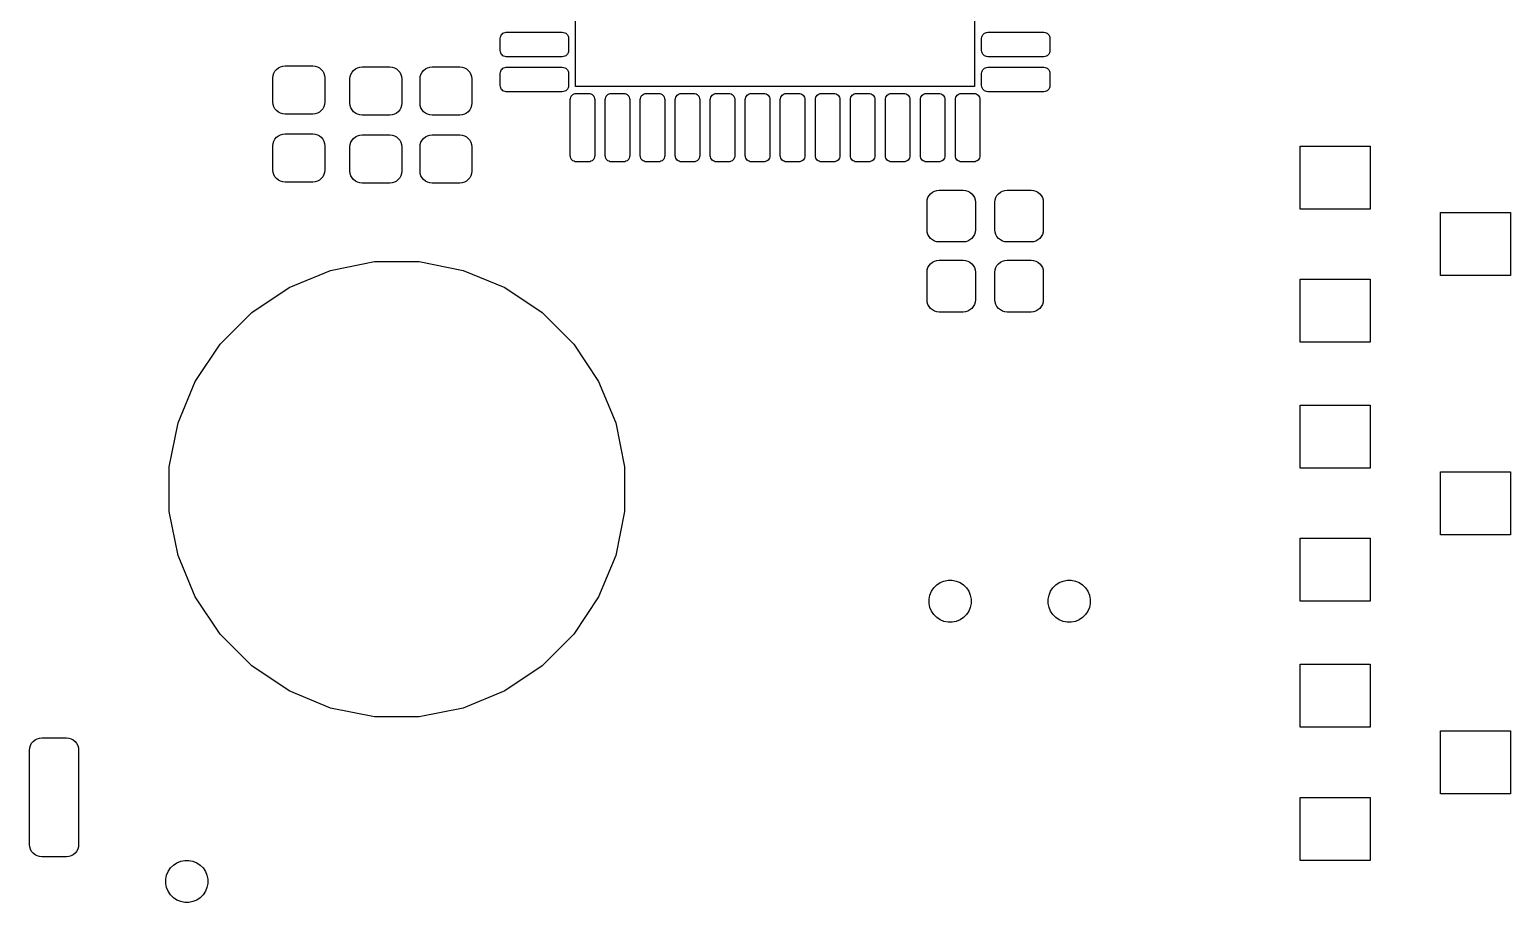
# Model space of a CAD drawing. Extents: x 112.9 to 189.1, y -124 to -78.
# Drawn here: x 145.75 to 166.9, y -106.9 to -94.44 of the extents above; entities that cross this region are included whole.
import ezdxf

# ---------------------------------------------------------------- set-up
doc = ezdxf.new("R2010")
doc.units = 0
doc.layers.add('BLACK', color=7, linetype='CONTINUOUS')

msp = doc.modelspace()

# ---------------------------------------------------------------- linework, layer by layer
at = {"layer": 'BLACK', "linetype": 'CONTINUOUS'}
for p, q in [((153.55, -95.25), (153.55, -89.55)), ((159.25, -89.55), (159.25, -95.25)), ((152.482, -94.529), (152.49, -94.5139)), ((152.49, -94.5139), (152.501, -94.5006)), ((152.501, -94.5006), (152.514, -94.4897)), ((152.514, -94.4897), (152.529, -94.4817)), ((152.529, -94.4817), (152.545, -94.4767)), ((152.545, -94.4767), (152.562, -94.475)), ((152.562, -94.475), (153.362, -94.475)), ((153.362, -94.475), (153.38, -94.4767)), ((153.38, -94.4767), (153.396, -94.4817)), ((153.396, -94.4817), (153.411, -94.4897)), ((153.411, -94.4897), (153.424, -94.5006)), ((153.424, -94.5006), (153.435, -94.5139)), ((153.435, -94.5139), (153.443, -94.529)), ((159.357, -94.529), (159.365, -94.5139)), ((159.365, -94.5139), (159.376, -94.5006)), ((159.376, -94.5006), (159.389, -94.4897)), ((159.389, -94.4897), (159.404, -94.4817)), ((159.404, -94.4817), (159.42, -94.4767)), ((159.42, -94.4767), (159.438, -94.475)), ((159.438, -94.475), (160.237, -94.475)), ((160.237, -94.475), (160.255, -94.4767)), ((160.255, -94.4767), (160.271, -94.4817)), ((160.271, -94.4817), (160.286, -94.4897)), ((160.286, -94.4897), (160.299, -94.5006)), ((160.299, -94.5006), (160.31, -94.5139)), ((160.31, -94.5139), (160.318, -94.529)), ((152.475, -94.5625), (152.477, -94.5454)), ((152.475, -94.7375), (152.475, -94.5625)), ((152.477, -94.5454), (152.482, -94.529)), ((153.443, -94.529), (153.448, -94.5454)), ((153.448, -94.5454), (153.45, -94.5625)), ((153.45, -94.5625), (153.45, -94.7375)), ((159.35, -94.5625), (159.352, -94.5454)), ((159.35, -94.7375), (159.35, -94.5625)), ((159.352, -94.5454), (159.357, -94.529)), ((160.318, -94.529), (160.323, -94.5454)), ((160.323, -94.5454), (160.325, -94.5625)), ((160.325, -94.5625), (160.325, -94.7375)), ((152.477, -94.7546), (152.475, -94.7375)), ((152.482, -94.771), (152.477, -94.7546)), ((152.49, -94.7861), (152.482, -94.771)), ((152.501, -94.7994), (152.49, -94.7861)), ((152.514, -94.8103), (152.501, -94.7994)), ((152.529, -94.8183), (152.514, -94.8103)), ((152.545, -94.8233), (152.529, -94.8183)), ((152.562, -94.825), (152.545, -94.8233)), ((153.362, -94.825), (152.562, -94.825)), ((153.38, -94.8233), (153.362, -94.825)), ((153.396, -94.8183), (153.38, -94.8233)), ((153.411, -94.8103), (153.396, -94.8183)), ((153.424, -94.7994), (153.411, -94.8103)), ((153.435, -94.7861), (153.424, -94.7994)), ((153.443, -94.771), (153.435, -94.7861)), ((153.448, -94.7546), (153.443, -94.771)), ((153.45, -94.7375), (153.448, -94.7546)), ((159.352, -94.7546), (159.35, -94.7375)), ((159.357, -94.771), (159.352, -94.7546)), ((159.365, -94.7861), (159.357, -94.771)), ((159.376, -94.7994), (159.365, -94.7861)), ((159.389, -94.8103), (159.376, -94.7994)), ((159.404, -94.8183), (159.389, -94.8103)), ((159.42, -94.8233), (159.404, -94.8183)), ((159.438, -94.825), (159.42, -94.8233)), ((160.237, -94.825), (159.438, -94.825)), ((160.255, -94.8233), (160.237, -94.825)), ((160.271, -94.8183), (160.255, -94.8233)), ((160.286, -94.8103), (160.271, -94.8183)), ((160.299, -94.7994), (160.286, -94.8103)), ((160.31, -94.7861), (160.299, -94.7994)), ((160.318, -94.771), (160.31, -94.7861)), ((160.323, -94.7546), (160.318, -94.771)), ((160.325, -94.7375), (160.323, -94.7546)), ((149.23, -95.1275), (149.233, -95.0938)), ((149.23, -95.4725), (149.23, -95.1275)), ((149.233, -95.0938), (149.243, -95.0615)), ((149.243, -95.0615), (149.259, -95.0317)), ((149.259, -95.0317), (149.281, -95.0055)), ((149.281, -95.0055), (149.307, -94.9841)), ((149.307, -94.9841), (149.336, -94.9681)), ((149.336, -94.9681), (149.369, -94.9583)), ((149.369, -94.9583), (149.403, -94.955)), ((149.403, -94.955), (149.797, -94.955)), ((149.797, -94.955), (149.831, -94.9583)), ((149.831, -94.9583), (149.864, -94.9681)), ((149.864, -94.9681), (149.893, -94.9841)), ((149.893, -94.9841), (149.919, -95.0055)), ((149.919, -95.0055), (149.941, -95.0317)), ((149.941, -95.0317), (149.957, -95.0615)), ((149.957, -95.0615), (149.967, -95.0938)), ((149.967, -95.0938), (149.97, -95.1275)), ((149.97, -95.1275), (149.97, -95.4725)), ((150.33, -95.1425), (150.333, -95.1088)), ((150.33, -95.4875), (150.33, -95.1425)), ((150.333, -95.1088), (150.343, -95.0765)), ((150.343, -95.0765), (150.359, -95.0467)), ((150.359, -95.0467), (150.381, -95.0205)), ((150.381, -95.0205), (150.407, -94.9991)), ((150.407, -94.9991), (150.436, -94.9831)), ((150.436, -94.9831), (150.469, -94.9733)), ((150.469, -94.9733), (150.502, -94.97)), ((150.502, -94.97), (150.897, -94.97)), ((150.897, -94.97), (150.931, -94.9733)), ((150.931, -94.9733), (150.964, -94.9831)), ((150.964, -94.9831), (150.993, -94.9991)), ((150.993, -94.9991), (151.019, -95.0205)), ((151.019, -95.0205), (151.041, -95.0467)), ((151.041, -95.0467), (151.057, -95.0765)), ((151.057, -95.0765), (151.067, -95.1088)), ((151.067, -95.1088), (151.07, -95.1425)), ((151.07, -95.1425), (151.07, -95.4875)), ((151.33, -95.1425), (151.333, -95.1088)), ((151.33, -95.4875), (151.33, -95.1425)), ((151.333, -95.1088), (151.343, -95.0765)), ((151.343, -95.0765), (151.359, -95.0467)), ((151.359, -95.0467), (151.381, -95.0205)), ((151.381, -95.0205), (151.407, -94.9991)), ((151.407, -94.9991), (151.436, -94.9831)), ((151.436, -94.9831), (151.469, -94.9733)), ((151.469, -94.9733), (151.502, -94.97)), ((151.502, -94.97), (151.897, -94.97)), ((151.897, -94.97), (151.931, -94.9733)), ((151.931, -94.9733), (151.964, -94.9831)), ((151.964, -94.9831), (151.993, -94.9991)), ((151.993, -94.9991), (152.019, -95.0205)), ((152.019, -95.0205), (152.041, -95.0467)), ((152.041, -95.0467), (152.057, -95.0765)), ((152.057, -95.0765), (152.067, -95.1088)), ((152.067, -95.1088), (152.07, -95.1425)), ((152.07, -95.1425), (152.07, -95.4875)), ((152.475, -95.0625), (152.477, -95.0454)), ((152.475, -95.2375), (152.475, -95.0625)), ((152.477, -95.0454), (152.482, -95.029)), ((152.482, -95.029), (152.49, -95.0139)), ((152.49, -95.0139), (152.501, -95.0006)), ((152.501, -95.0006), (152.514, -94.9897)), ((152.514, -94.9897), (152.529, -94.9817)), ((152.529, -94.9817), (152.545, -94.9767)), ((152.545, -94.9767), (152.562, -94.975)), ((152.562, -94.975), (153.362, -94.975)), ((153.362, -94.975), (153.38, -94.9767)), ((153.38, -94.9767), (153.396, -94.9817)), ((153.396, -94.9817), (153.411, -94.9897)), ((153.411, -94.9897), (153.424, -95.0006)), ((153.424, -95.0006), (153.435, -95.0139)), ((153.435, -95.0139), (153.443, -95.029)), ((153.443, -95.029), (153.448, -95.0454)), ((153.448, -95.0454), (153.45, -95.0625)), ((153.45, -95.0625), (153.45, -95.2375)), ((159.35, -95.0625), (159.352, -95.0454)), ((159.35, -95.2375), (159.35, -95.0625)), ((159.352, -95.0454), (159.357, -95.029)), ((159.357, -95.029), (159.365, -95.0139)), ((159.365, -95.0139), (159.376, -95.0006)), ((159.376, -95.0006), (159.389, -94.9897)), ((159.389, -94.9897), (159.404, -94.9817)), ((159.404, -94.9817), (159.42, -94.9767)), ((159.42, -94.9767), (159.438, -94.975)), ((159.438, -94.975), (160.237, -94.975)), ((160.237, -94.975), (160.255, -94.9767)), ((160.255, -94.9767), (160.271, -94.9817)), ((160.271, -94.9817), (160.286, -94.9897)), ((160.286, -94.9897), (160.299, -95.0006)), ((160.299, -95.0006), (160.31, -95.0139)), ((160.31, -95.0139), (160.318, -95.029)), ((160.318, -95.029), (160.323, -95.0454)), ((160.323, -95.0454), (160.325, -95.0625)), ((160.325, -95.0625), (160.325, -95.2375)), ((152.477, -95.2546), (152.475, -95.2375)), ((152.482, -95.271), (152.477, -95.2546)), ((152.49, -95.2861), (152.482, -95.271)), ((152.501, -95.2994), (152.49, -95.2861)), ((152.514, -95.3103), (152.501, -95.2994)), ((152.529, -95.3183), (152.514, -95.3103)), ((152.545, -95.3233), (152.529, -95.3183)), ((152.562, -95.325), (152.545, -95.3233)), ((153.362, -95.325), (152.562, -95.325)), ((153.38, -95.3233), (153.362, -95.325)), ((153.396, -95.3183), (153.38, -95.3233)), ((153.411, -95.3103), (153.396, -95.3183)), ((153.424, -95.2994), (153.411, -95.3103)), ((153.435, -95.2861), (153.424, -95.2994)), ((153.443, -95.271), (153.435, -95.2861)), ((153.448, -95.2546), (153.443, -95.271)), ((153.45, -95.2375), (153.448, -95.2546)), ((153.514, -95.3647), (153.529, -95.3567)), ((153.529, -95.3567), (153.545, -95.3517)), ((153.545, -95.3517), (153.562, -95.35)), ((159.25, -95.25), (153.55, -95.25)), ((153.562, -95.35), (153.737, -95.35)), ((153.737, -95.35), (153.755, -95.3517)), ((153.755, -95.3517), (153.771, -95.3567)), ((153.771, -95.3567), (153.786, -95.3647)), ((154.014, -95.3647), (154.029, -95.3567)), ((154.029, -95.3567), (154.045, -95.3517)), ((154.045, -95.3517), (154.062, -95.35)), ((154.062, -95.35), (154.237, -95.35)), ((154.237, -95.35), (154.255, -95.3517)), ((154.255, -95.3517), (154.271, -95.3567)), ((154.271, -95.3567), (154.286, -95.3647)), ((154.514, -95.3647), (154.529, -95.3567)), ((154.529, -95.3567), (154.545, -95.3517)), ((154.545, -95.3517), (154.562, -95.35)), ((154.562, -95.35), (154.737, -95.35)), ((154.737, -95.35), (154.755, -95.3517)), ((154.755, -95.3517), (154.771, -95.3567)), ((154.771, -95.3567), (154.786, -95.3647)), ((155.014, -95.3647), (155.029, -95.3567)), ((155.029, -95.3567), (155.045, -95.3517)), ((155.045, -95.3517), (155.062, -95.35)), ((155.062, -95.35), (155.237, -95.35)), ((155.237, -95.35), (155.255, -95.3517)), ((155.255, -95.3517), (155.271, -95.3567)), ((155.271, -95.3567), (155.286, -95.3647)), ((155.514, -95.3647), (155.529, -95.3567)), ((155.529, -95.3567), (155.545, -95.3517)), ((155.545, -95.3517), (155.562, -95.35)), ((155.562, -95.35), (155.737, -95.35)), ((155.737, -95.35), (155.755, -95.3517)), ((155.755, -95.3517), (155.771, -95.3567)), ((155.771, -95.3567), (155.786, -95.3647)), ((156.014, -95.3647), (156.029, -95.3567)), ((156.029, -95.3567), (156.045, -95.3517)), ((156.045, -95.3517), (156.062, -95.35)), ((156.062, -95.35), (156.237, -95.35)), ((156.237, -95.35), (156.255, -95.3517)), ((156.255, -95.3517), (156.271, -95.3567)), ((156.271, -95.3567), (156.286, -95.3647)), ((156.514, -95.3647), (156.529, -95.3567)), ((156.529, -95.3567), (156.545, -95.3517)), ((156.545, -95.3517), (156.562, -95.35)), ((156.562, -95.35), (156.737, -95.35)), ((156.737, -95.35), (156.755, -95.3517)), ((156.755, -95.3517), (156.771, -95.3567)), ((156.771, -95.3567), (156.786, -95.3647)), ((157.014, -95.3647), (157.029, -95.3567)), ((157.029, -95.3567), (157.045, -95.3517)), ((157.045, -95.3517), (157.062, -95.35)), ((157.062, -95.35), (157.237, -95.35)), ((157.237, -95.35), (157.255, -95.3517)), ((157.255, -95.3517), (157.271, -95.3567)), ((157.271, -95.3567), (157.286, -95.3647)), ((157.514, -95.3647), (157.529, -95.3567)), ((157.529, -95.3567), (157.545, -95.3517)), ((157.545, -95.3517), (157.562, -95.35)), ((157.562, -95.35), (157.737, -95.35)), ((157.737, -95.35), (157.755, -95.3517)), ((157.755, -95.3517), (157.771, -95.3567)), ((157.771, -95.3567), (157.786, -95.3647)), ((158.014, -95.3647), (158.029, -95.3567)), ((158.029, -95.3567), (158.045, -95.3517)), ((158.045, -95.3517), (158.062, -95.35)), ((158.062, -95.35), (158.237, -95.35)), ((158.237, -95.35), (158.255, -95.3517)), ((158.255, -95.3517), (158.271, -95.3567)), ((158.271, -95.3567), (158.286, -95.3647)), ((158.514, -95.3647), (158.529, -95.3567)), ((158.529, -95.3567), (158.545, -95.3517)), ((158.545, -95.3517), (158.562, -95.35)), ((158.562, -95.35), (158.737, -95.35)), ((158.737, -95.35), (158.755, -95.3517)), ((158.755, -95.3517), (158.771, -95.3567)), ((158.771, -95.3567), (158.786, -95.3647)), ((159.014, -95.3647), (159.029, -95.3567)), ((159.029, -95.3567), (159.045, -95.3517)), ((159.045, -95.3517), (159.062, -95.35)), ((159.062, -95.35), (159.237, -95.35)), ((159.237, -95.35), (159.255, -95.3517)), ((159.255, -95.3517), (159.271, -95.3567)), ((159.271, -95.3567), (159.286, -95.3647)), ((159.352, -95.2546), (159.35, -95.2375)), ((159.357, -95.271), (159.352, -95.2546)), ((159.365, -95.2861), (159.357, -95.271)), ((159.376, -95.2994), (159.365, -95.2861)), ((159.389, -95.3103), (159.376, -95.2994)), ((159.404, -95.3183), (159.389, -95.3103)), ((159.42, -95.3233), (159.404, -95.3183)), ((159.438, -95.325), (159.42, -95.3233)), ((160.237, -95.325), (159.438, -95.325)), ((160.255, -95.3233), (160.237, -95.325)), ((160.271, -95.3183), (160.255, -95.3233)), ((160.286, -95.3103), (160.271, -95.3183)), ((160.299, -95.2994), (160.286, -95.3103)), ((160.31, -95.2861), (160.299, -95.2994)), ((160.318, -95.271), (160.31, -95.2861)), ((160.323, -95.2546), (160.318, -95.271)), ((160.325, -95.2375), (160.323, -95.2546)), ((149.233, -95.5062), (149.23, -95.4725)), ((149.243, -95.5385), (149.233, -95.5062)), ((149.259, -95.5683), (149.243, -95.5385)), ((149.281, -95.5945), (149.259, -95.5683)), ((149.941, -95.5683), (149.919, -95.5945)), ((149.957, -95.5385), (149.941, -95.5683)), ((149.967, -95.5062), (149.957, -95.5385)), ((149.97, -95.4725), (149.967, -95.5062)), ((150.333, -95.5212), (150.33, -95.4875)), ((150.343, -95.5535), (150.333, -95.5212)), ((150.359, -95.5833), (150.343, -95.5535)), ((151.057, -95.5535), (151.041, -95.5833)), ((151.067, -95.5212), (151.057, -95.5535)), ((151.07, -95.4875), (151.067, -95.5212)), ((151.333, -95.5212), (151.33, -95.4875)), ((151.343, -95.5535), (151.333, -95.5212)), ((151.359, -95.5833), (151.343, -95.5535)), ((152.057, -95.5535), (152.041, -95.5833)), ((152.067, -95.5212), (152.057, -95.5535)), ((152.07, -95.4875), (152.067, -95.5212)), ((153.475, -95.4375), (153.477, -95.4204)), ((153.475, -96.2375), (153.475, -95.4375)), ((153.477, -95.4204), (153.482, -95.404)), ((153.482, -95.404), (153.49, -95.3889)), ((153.49, -95.3889), (153.501, -95.3756)), ((153.501, -95.3756), (153.514, -95.3647)), ((153.786, -95.3647), (153.799, -95.3756)), ((153.799, -95.3756), (153.81, -95.3889)), ((153.81, -95.3889), (153.818, -95.404)), ((153.818, -95.404), (153.823, -95.4204)), ((153.823, -95.4204), (153.825, -95.4375)), ((153.825, -95.4375), (153.825, -96.2375)), ((153.975, -95.4375), (153.977, -95.4204)), ((153.975, -96.2375), (153.975, -95.4375)), ((153.977, -95.4204), (153.982, -95.404)), ((153.982, -95.404), (153.99, -95.3889)), ((153.99, -95.3889), (154.001, -95.3756)), ((154.001, -95.3756), (154.014, -95.3647)), ((154.286, -95.3647), (154.299, -95.3756)), ((154.299, -95.3756), (154.31, -95.3889)), ((154.31, -95.3889), (154.318, -95.404)), ((154.318, -95.404), (154.323, -95.4204)), ((154.323, -95.4204), (154.325, -95.4375)), ((154.325, -95.4375), (154.325, -96.2375)), ((154.475, -95.4375), (154.477, -95.4204)), ((154.475, -96.2375), (154.475, -95.4375)), ((154.477, -95.4204), (154.482, -95.404)), ((154.482, -95.404), (154.49, -95.3889)), ((154.49, -95.3889), (154.501, -95.3756)), ((154.501, -95.3756), (154.514, -95.3647)), ((154.786, -95.3647), (154.799, -95.3756)), ((154.799, -95.3756), (154.81, -95.3889)), ((154.81, -95.3889), (154.818, -95.404)), ((154.818, -95.404), (154.823, -95.4204)), ((154.823, -95.4204), (154.825, -95.4375)), ((154.825, -95.4375), (154.825, -96.2375)), ((154.975, -95.4375), (154.977, -95.4204)), ((154.975, -96.2375), (154.975, -95.4375)), ((154.977, -95.4204), (154.982, -95.404)), ((154.982, -95.404), (154.99, -95.3889)), ((154.99, -95.3889), (155.001, -95.3756)), ((155.001, -95.3756), (155.014, -95.3647)), ((155.286, -95.3647), (155.299, -95.3756)), ((155.299, -95.3756), (155.31, -95.3889)), ((155.31, -95.3889), (155.318, -95.404)), ((155.318, -95.404), (155.323, -95.4204)), ((155.323, -95.4204), (155.325, -95.4375)), ((155.325, -95.4375), (155.325, -96.2375)), ((155.475, -95.4375), (155.477, -95.4204)), ((155.475, -96.2375), (155.475, -95.4375)), ((155.477, -95.4204), (155.482, -95.404)), ((155.482, -95.404), (155.49, -95.3889)), ((155.49, -95.3889), (155.501, -95.3756)), ((155.501, -95.3756), (155.514, -95.3647)), ((155.786, -95.3647), (155.799, -95.3756)), ((155.799, -95.3756), (155.81, -95.3889)), ((155.81, -95.3889), (155.818, -95.404)), ((155.818, -95.404), (155.823, -95.4204)), ((155.823, -95.4204), (155.825, -95.4375)), ((155.825, -95.4375), (155.825, -96.2375)), ((155.975, -95.4375), (155.977, -95.4204)), ((155.975, -96.2375), (155.975, -95.4375)), ((155.977, -95.4204), (155.982, -95.404)), ((155.982, -95.404), (155.99, -95.3889)), ((155.99, -95.3889), (156.001, -95.3756)), ((156.001, -95.3756), (156.014, -95.3647)), ((156.286, -95.3647), (156.299, -95.3756)), ((156.299, -95.3756), (156.31, -95.3889)), ((156.31, -95.3889), (156.318, -95.404)), ((156.318, -95.404), (156.323, -95.4204)), ((156.323, -95.4204), (156.325, -95.4375)), ((156.325, -95.4375), (156.325, -96.2375)), ((156.475, -95.4375), (156.477, -95.4204)), ((156.475, -96.2375), (156.475, -95.4375)), ((156.477, -95.4204), (156.482, -95.404)), ((156.482, -95.404), (156.49, -95.3889)), ((156.49, -95.3889), (156.501, -95.3756)), ((156.501, -95.3756), (156.514, -95.3647)), ((156.786, -95.3647), (156.799, -95.3756)), ((156.799, -95.3756), (156.81, -95.3889)), ((156.81, -95.3889), (156.818, -95.404)), ((156.818, -95.404), (156.823, -95.4204)), ((156.823, -95.4204), (156.825, -95.4375)), ((156.825, -95.4375), (156.825, -96.2375)), ((156.975, -95.4375), (156.977, -95.4204)), ((156.975, -96.2375), (156.975, -95.4375)), ((156.977, -95.4204), (156.982, -95.404)), ((156.982, -95.404), (156.99, -95.3889)), ((156.99, -95.3889), (157.001, -95.3756)), ((157.001, -95.3756), (157.014, -95.3647)), ((157.286, -95.3647), (157.299, -95.3756)), ((157.299, -95.3756), (157.31, -95.3889)), ((157.31, -95.3889), (157.318, -95.404)), ((157.318, -95.404), (157.323, -95.4204)), ((157.323, -95.4204), (157.325, -95.4375)), ((157.325, -95.4375), (157.325, -96.2375)), ((157.475, -95.4375), (157.477, -95.4204)), ((157.475, -96.2375), (157.475, -95.4375)), ((157.477, -95.4204), (157.482, -95.404)), ((157.482, -95.404), (157.49, -95.3889)), ((157.49, -95.3889), (157.501, -95.3756)), ((157.501, -95.3756), (157.514, -95.3647)), ((157.786, -95.3647), (157.799, -95.3756)), ((157.799, -95.3756), (157.81, -95.3889)), ((157.81, -95.3889), (157.818, -95.404)), ((157.818, -95.404), (157.823, -95.4204)), ((157.823, -95.4204), (157.825, -95.4375)), ((157.825, -95.4375), (157.825, -96.2375)), ((157.975, -95.4375), (157.977, -95.4204)), ((157.975, -96.2375), (157.975, -95.4375)), ((157.977, -95.4204), (157.982, -95.404)), ((157.982, -95.404), (157.99, -95.3889)), ((157.99, -95.3889), (158.001, -95.3756)), ((158.001, -95.3756), (158.014, -95.3647)), ((158.286, -95.3647), (158.299, -95.3756)), ((158.299, -95.3756), (158.31, -95.3889)), ((158.31, -95.3889), (158.318, -95.404)), ((158.318, -95.404), (158.323, -95.4204)), ((158.323, -95.4204), (158.325, -95.4375)), ((158.325, -95.4375), (158.325, -96.2375)), ((158.475, -95.4375), (158.477, -95.4204)), ((158.475, -96.2375), (158.475, -95.4375)), ((158.477, -95.4204), (158.482, -95.404)), ((158.482, -95.404), (158.49, -95.3889)), ((158.49, -95.3889), (158.501, -95.3756)), ((158.501, -95.3756), (158.514, -95.3647)), ((158.786, -95.3647), (158.799, -95.3756)), ((158.799, -95.3756), (158.81, -95.3889)), ((158.81, -95.3889), (158.818, -95.404)), ((158.818, -95.404), (158.823, -95.4204)), ((158.823, -95.4204), (158.825, -95.4375)), ((158.825, -95.4375), (158.825, -96.2375)), ((158.975, -95.4375), (158.977, -95.4204)), ((158.975, -96.2375), (158.975, -95.4375)), ((158.977, -95.4204), (158.982, -95.404)), ((158.982, -95.404), (158.99, -95.3889)), ((158.99, -95.3889), (159.001, -95.3756)), ((159.001, -95.3756), (159.014, -95.3647)), ((159.286, -95.3647), (159.299, -95.3756)), ((159.299, -95.3756), (159.31, -95.3889)), ((159.31, -95.3889), (159.318, -95.404)), ((159.318, -95.404), (159.323, -95.4204)), ((159.323, -95.4204), (159.325, -95.4375)), ((159.325, -95.4375), (159.325, -96.2375)), ((149.307, -95.6159), (149.281, -95.5945)), ((149.336, -95.6319), (149.307, -95.6159)), ((149.369, -95.6417), (149.336, -95.6319)), ((149.403, -95.645), (149.369, -95.6417)), ((149.797, -95.645), (149.403, -95.645)), ((149.831, -95.6417), (149.797, -95.645)), ((149.864, -95.6319), (149.831, -95.6417)), ((149.893, -95.6159), (149.864, -95.6319)), ((149.919, -95.5945), (149.893, -95.6159)), ((150.381, -95.6095), (150.359, -95.5833)), ((150.407, -95.6309), (150.381, -95.6095)), ((150.436, -95.6469), (150.407, -95.6309)), ((150.469, -95.6567), (150.436, -95.6469)), ((150.502, -95.66), (150.469, -95.6567)), ((150.897, -95.66), (150.502, -95.66)), ((150.931, -95.6567), (150.897, -95.66)), ((150.964, -95.6469), (150.931, -95.6567)), ((150.993, -95.6309), (150.964, -95.6469)), ((151.019, -95.6095), (150.993, -95.6309)), ((151.041, -95.5833), (151.019, -95.6095)), ((151.381, -95.6095), (151.359, -95.5833)), ((151.407, -95.6309), (151.381, -95.6095)), ((151.436, -95.6469), (151.407, -95.6309)), ((151.469, -95.6567), (151.436, -95.6469)), ((151.502, -95.66), (151.469, -95.6567)), ((151.897, -95.66), (151.502, -95.66)), ((151.931, -95.6567), (151.897, -95.66)), ((151.964, -95.6469), (151.931, -95.6567)), ((151.993, -95.6309), (151.964, -95.6469)), ((152.019, -95.6095), (151.993, -95.6309)), ((152.041, -95.5833), (152.019, -95.6095)), ((149.259, -96.0017), (149.281, -95.9755)), ((149.281, -95.9755), (149.307, -95.9541)), ((149.307, -95.9541), (149.336, -95.9381)), ((149.336, -95.9381), (149.369, -95.9283)), ((149.369, -95.9283), (149.403, -95.925)), ((149.403, -95.925), (149.797, -95.925)), ((149.797, -95.925), (149.831, -95.9283)), ((149.831, -95.9283), (149.864, -95.9381)), ((149.864, -95.9381), (149.893, -95.9541)), ((149.893, -95.9541), (149.919, -95.9755)), ((149.919, -95.9755), (149.941, -96.0017)), ((150.359, -96.0167), (150.381, -95.9905)), ((150.381, -95.9905), (150.407, -95.9691)), ((150.407, -95.9691), (150.436, -95.9531)), ((150.436, -95.9531), (150.469, -95.9433)), ((150.469, -95.9433), (150.502, -95.94)), ((150.502, -95.94), (150.897, -95.94)), ((150.897, -95.94), (150.931, -95.9433)), ((150.931, -95.9433), (150.964, -95.9531)), ((150.964, -95.9531), (150.993, -95.9691)), ((150.993, -95.9691), (151.019, -95.9905)), ((151.019, -95.9905), (151.041, -96.0167)), ((151.359, -96.0167), (151.381, -95.9905)), ((151.381, -95.9905), (151.407, -95.9691)), ((151.407, -95.9691), (151.436, -95.9531)), ((151.436, -95.9531), (151.469, -95.9433)), ((151.469, -95.9433), (151.502, -95.94)), ((151.502, -95.94), (151.897, -95.94)), ((151.897, -95.94), (151.931, -95.9433)), ((151.931, -95.9433), (151.964, -95.9531)), ((151.964, -95.9531), (151.993, -95.9691)), ((151.993, -95.9691), (152.019, -95.9905)), ((152.019, -95.9905), (152.041, -96.0167)), ((149.23, -96.0975), (149.233, -96.0638)), ((149.23, -96.4425), (149.23, -96.0975)), ((149.233, -96.0638), (149.243, -96.0315)), ((149.243, -96.0315), (149.259, -96.0017)), ((149.941, -96.0017), (149.957, -96.0315)), ((149.957, -96.0315), (149.967, -96.0638)), ((149.967, -96.0638), (149.97, -96.0975)), ((149.97, -96.0975), (149.97, -96.4425)), ((150.33, -96.1125), (150.333, -96.0788)), ((150.33, -96.4575), (150.33, -96.1125)), ((150.333, -96.0788), (150.343, -96.0465)), ((150.343, -96.0465), (150.359, -96.0167)), ((151.041, -96.0167), (151.057, -96.0465)), ((151.057, -96.0465), (151.067, -96.0788)), ((151.067, -96.0788), (151.07, -96.1125)), ((151.07, -96.1125), (151.07, -96.4575)), ((151.33, -96.1125), (151.333, -96.0788)), ((151.33, -96.4575), (151.33, -96.1125)), ((151.333, -96.0788), (151.343, -96.0465)), ((151.343, -96.0465), (151.359, -96.0167)), ((152.041, -96.0167), (152.057, -96.0465)), ((152.057, -96.0465), (152.067, -96.0788)), ((152.067, -96.0788), (152.07, -96.1125)), ((152.07, -96.1125), (152.07, -96.4575)), ((163.9, -97), (163.9, -96.1)), ((163.9, -96.1), (164.9, -96.1)), ((164.9, -96.1), (164.9, -97)), ((153.477, -96.2546), (153.475, -96.2375)), ((153.482, -96.271), (153.477, -96.2546)), ((153.49, -96.2861), (153.482, -96.271)), ((153.501, -96.2994), (153.49, -96.2861)), ((153.514, -96.3103), (153.501, -96.2994)), ((153.529, -96.3183), (153.514, -96.3103)), ((153.545, -96.3233), (153.529, -96.3183)), ((153.562, -96.325), (153.545, -96.3233)), ((153.737, -96.325), (153.562, -96.325)), ((153.755, -96.3233), (153.737, -96.325)), ((153.771, -96.3183), (153.755, -96.3233)), ((153.786, -96.3103), (153.771, -96.3183)), ((153.799, -96.2994), (153.786, -96.3103)), ((153.81, -96.2861), (153.799, -96.2994)), ((153.818, -96.271), (153.81, -96.2861)), ((153.823, -96.2546), (153.818, -96.271)), ((153.825, -96.2375), (153.823, -96.2546)), ((153.977, -96.2546), (153.975, -96.2375)), ((153.982, -96.271), (153.977, -96.2546)), ((153.99, -96.2861), (153.982, -96.271)), ((154.001, -96.2994), (153.99, -96.2861)), ((154.014, -96.3103), (154.001, -96.2994)), ((154.029, -96.3183), (154.014, -96.3103)), ((154.045, -96.3233), (154.029, -96.3183)), ((154.062, -96.325), (154.045, -96.3233)), ((154.237, -96.325), (154.062, -96.325)), ((154.255, -96.3233), (154.237, -96.325)), ((154.271, -96.3183), (154.255, -96.3233)), ((154.286, -96.3103), (154.271, -96.3183)), ((154.299, -96.2994), (154.286, -96.3103)), ((154.31, -96.2861), (154.299, -96.2994)), ((154.318, -96.271), (154.31, -96.2861)), ((154.323, -96.2546), (154.318, -96.271)), ((154.325, -96.2375), (154.323, -96.2546)), ((154.477, -96.2546), (154.475, -96.2375)), ((154.482, -96.271), (154.477, -96.2546)), ((154.49, -96.2861), (154.482, -96.271)), ((154.501, -96.2994), (154.49, -96.2861)), ((154.514, -96.3103), (154.501, -96.2994)), ((154.529, -96.3183), (154.514, -96.3103)), ((154.545, -96.3233), (154.529, -96.3183)), ((154.562, -96.325), (154.545, -96.3233)), ((154.737, -96.325), (154.562, -96.325)), ((154.755, -96.3233), (154.737, -96.325)), ((154.771, -96.3183), (154.755, -96.3233)), ((154.786, -96.3103), (154.771, -96.3183)), ((154.799, -96.2994), (154.786, -96.3103)), ((154.81, -96.2861), (154.799, -96.2994)), ((154.818, -96.271), (154.81, -96.2861)), ((154.823, -96.2546), (154.818, -96.271)), ((154.825, -96.2375), (154.823, -96.2546)), ((154.977, -96.2546), (154.975, -96.2375)), ((154.982, -96.271), (154.977, -96.2546)), ((154.99, -96.2861), (154.982, -96.271)), ((155.001, -96.2994), (154.99, -96.2861)), ((155.014, -96.3103), (155.001, -96.2994)), ((155.029, -96.3183), (155.014, -96.3103)), ((155.045, -96.3233), (155.029, -96.3183)), ((155.062, -96.325), (155.045, -96.3233)), ((155.237, -96.325), (155.062, -96.325)), ((155.255, -96.3233), (155.237, -96.325)), ((155.271, -96.3183), (155.255, -96.3233)), ((155.286, -96.3103), (155.271, -96.3183)), ((155.299, -96.2994), (155.286, -96.3103)), ((155.31, -96.2861), (155.299, -96.2994)), ((155.318, -96.271), (155.31, -96.2861)), ((155.323, -96.2546), (155.318, -96.271)), ((155.325, -96.2375), (155.323, -96.2546)), ((155.477, -96.2546), (155.475, -96.2375)), ((155.482, -96.271), (155.477, -96.2546)), ((155.49, -96.2861), (155.482, -96.271)), ((155.501, -96.2994), (155.49, -96.2861)), ((155.514, -96.3103), (155.501, -96.2994)), ((155.529, -96.3183), (155.514, -96.3103)), ((155.545, -96.3233), (155.529, -96.3183)), ((155.562, -96.325), (155.545, -96.3233)), ((155.737, -96.325), (155.562, -96.325)), ((155.755, -96.3233), (155.737, -96.325)), ((155.771, -96.3183), (155.755, -96.3233)), ((155.786, -96.3103), (155.771, -96.3183)), ((155.799, -96.2994), (155.786, -96.3103)), ((155.81, -96.2861), (155.799, -96.2994)), ((155.818, -96.271), (155.81, -96.2861)), ((155.823, -96.2546), (155.818, -96.271)), ((155.825, -96.2375), (155.823, -96.2546)), ((155.977, -96.2546), (155.975, -96.2375)), ((155.982, -96.271), (155.977, -96.2546)), ((155.99, -96.2861), (155.982, -96.271)), ((156.001, -96.2994), (155.99, -96.2861)), ((156.014, -96.3103), (156.001, -96.2994)), ((156.029, -96.3183), (156.014, -96.3103)), ((156.045, -96.3233), (156.029, -96.3183)), ((156.062, -96.325), (156.045, -96.3233)), ((156.237, -96.325), (156.062, -96.325)), ((156.255, -96.3233), (156.237, -96.325)), ((156.271, -96.3183), (156.255, -96.3233)), ((156.286, -96.3103), (156.271, -96.3183)), ((156.299, -96.2994), (156.286, -96.3103)), ((156.31, -96.2861), (156.299, -96.2994)), ((156.318, -96.271), (156.31, -96.2861)), ((156.323, -96.2546), (156.318, -96.271)), ((156.325, -96.2375), (156.323, -96.2546)), ((156.477, -96.2546), (156.475, -96.2375)), ((156.482, -96.271), (156.477, -96.2546)), ((156.49, -96.2861), (156.482, -96.271)), ((156.501, -96.2994), (156.49, -96.2861)), ((156.514, -96.3103), (156.501, -96.2994)), ((156.529, -96.3183), (156.514, -96.3103)), ((156.545, -96.3233), (156.529, -96.3183)), ((156.562, -96.325), (156.545, -96.3233)), ((156.737, -96.325), (156.562, -96.325)), ((156.755, -96.3233), (156.737, -96.325)), ((156.771, -96.3183), (156.755, -96.3233)), ((156.786, -96.3103), (156.771, -96.3183)), ((156.799, -96.2994), (156.786, -96.3103)), ((156.81, -96.2861), (156.799, -96.2994)), ((156.818, -96.271), (156.81, -96.2861)), ((156.823, -96.2546), (156.818, -96.271)), ((156.825, -96.2375), (156.823, -96.2546)), ((156.977, -96.2546), (156.975, -96.2375)), ((156.982, -96.271), (156.977, -96.2546)), ((156.99, -96.2861), (156.982, -96.271)), ((157.001, -96.2994), (156.99, -96.2861)), ((157.014, -96.3103), (157.001, -96.2994)), ((157.029, -96.3183), (157.014, -96.3103)), ((157.045, -96.3233), (157.029, -96.3183)), ((157.062, -96.325), (157.045, -96.3233)), ((157.237, -96.325), (157.062, -96.325)), ((157.255, -96.3233), (157.237, -96.325)), ((157.271, -96.3183), (157.255, -96.3233)), ((157.286, -96.3103), (157.271, -96.3183)), ((157.299, -96.2994), (157.286, -96.3103)), ((157.31, -96.2861), (157.299, -96.2994)), ((157.318, -96.271), (157.31, -96.2861)), ((157.323, -96.2546), (157.318, -96.271)), ((157.325, -96.2375), (157.323, -96.2546)), ((157.477, -96.2546), (157.475, -96.2375)), ((157.482, -96.271), (157.477, -96.2546)), ((157.49, -96.2861), (157.482, -96.271)), ((157.501, -96.2994), (157.49, -96.2861)), ((157.514, -96.3103), (157.501, -96.2994)), ((157.529, -96.3183), (157.514, -96.3103)), ((157.545, -96.3233), (157.529, -96.3183)), ((157.562, -96.325), (157.545, -96.3233)), ((157.737, -96.325), (157.562, -96.325)), ((157.755, -96.3233), (157.737, -96.325)), ((157.771, -96.3183), (157.755, -96.3233)), ((157.786, -96.3103), (157.771, -96.3183)), ((157.799, -96.2994), (157.786, -96.3103)), ((157.81, -96.2861), (157.799, -96.2994)), ((157.818, -96.271), (157.81, -96.2861)), ((157.823, -96.2546), (157.818, -96.271)), ((157.825, -96.2375), (157.823, -96.2546)), ((157.977, -96.2546), (157.975, -96.2375)), ((157.982, -96.271), (157.977, -96.2546)), ((157.99, -96.2861), (157.982, -96.271)), ((158.001, -96.2994), (157.99, -96.2861)), ((158.014, -96.3103), (158.001, -96.2994)), ((158.029, -96.3183), (158.014, -96.3103)), ((158.045, -96.3233), (158.029, -96.3183)), ((158.062, -96.325), (158.045, -96.3233)), ((158.237, -96.325), (158.062, -96.325)), ((158.255, -96.3233), (158.237, -96.325)), ((158.271, -96.3183), (158.255, -96.3233)), ((158.286, -96.3103), (158.271, -96.3183)), ((158.299, -96.2994), (158.286, -96.3103)), ((158.31, -96.2861), (158.299, -96.2994)), ((158.318, -96.271), (158.31, -96.2861)), ((158.323, -96.2546), (158.318, -96.271)), ((158.325, -96.2375), (158.323, -96.2546)), ((158.477, -96.2546), (158.475, -96.2375)), ((158.482, -96.271), (158.477, -96.2546)), ((158.49, -96.2861), (158.482, -96.271)), ((158.501, -96.2994), (158.49, -96.2861)), ((158.514, -96.3103), (158.501, -96.2994)), ((158.529, -96.3183), (158.514, -96.3103)), ((158.545, -96.3233), (158.529, -96.3183)), ((158.562, -96.325), (158.545, -96.3233)), ((158.737, -96.325), (158.562, -96.325)), ((158.755, -96.3233), (158.737, -96.325)), ((158.771, -96.3183), (158.755, -96.3233)), ((158.786, -96.3103), (158.771, -96.3183)), ((158.799, -96.2994), (158.786, -96.3103)), ((158.81, -96.2861), (158.799, -96.2994)), ((158.818, -96.271), (158.81, -96.2861)), ((158.823, -96.2546), (158.818, -96.271)), ((158.825, -96.2375), (158.823, -96.2546)), ((158.977, -96.2546), (158.975, -96.2375)), ((158.982, -96.271), (158.977, -96.2546)), ((158.99, -96.2861), (158.982, -96.271)), ((159.001, -96.2994), (158.99, -96.2861)), ((159.014, -96.3103), (159.001, -96.2994)), ((159.029, -96.3183), (159.014, -96.3103)), ((159.045, -96.3233), (159.029, -96.3183)), ((159.062, -96.325), (159.045, -96.3233)), ((159.237, -96.325), (159.062, -96.325)), ((159.255, -96.3233), (159.237, -96.325)), ((159.271, -96.3183), (159.255, -96.3233)), ((159.286, -96.3103), (159.271, -96.3183)), ((159.299, -96.2994), (159.286, -96.3103)), ((159.31, -96.2861), (159.299, -96.2994)), ((159.318, -96.271), (159.31, -96.2861)), ((159.323, -96.2546), (159.318, -96.271)), ((159.325, -96.2375), (159.323, -96.2546)), ((149.233, -96.4762), (149.23, -96.4425)), ((149.243, -96.5085), (149.233, -96.4762)), ((149.259, -96.5383), (149.243, -96.5085)), ((149.281, -96.5645), (149.259, -96.5383)), ((149.307, -96.5859), (149.281, -96.5645)), ((149.336, -96.6019), (149.307, -96.5859)), ((149.369, -96.6117), (149.336, -96.6019)), ((149.403, -96.615), (149.369, -96.6117)), ((149.797, -96.615), (149.403, -96.615)), ((149.831, -96.6117), (149.797, -96.615)), ((149.864, -96.6019), (149.831, -96.6117)), ((149.893, -96.5859), (149.864, -96.6019)), ((149.919, -96.5645), (149.893, -96.5859)), ((149.941, -96.5383), (149.919, -96.5645)), ((149.957, -96.5085), (149.941, -96.5383)), ((149.967, -96.4762), (149.957, -96.5085)), ((149.97, -96.4425), (149.967, -96.4762)), ((150.333, -96.4912), (150.33, -96.4575)), ((150.343, -96.5235), (150.333, -96.4912)), ((150.359, -96.5533), (150.343, -96.5235)), ((150.381, -96.5795), (150.359, -96.5533)), ((150.407, -96.6009), (150.381, -96.5795)), ((150.436, -96.6169), (150.407, -96.6009)), ((150.469, -96.6267), (150.436, -96.6169)), ((150.502, -96.63), (150.469, -96.6267)), ((150.897, -96.63), (150.502, -96.63)), ((150.931, -96.6267), (150.897, -96.63)), ((150.964, -96.6169), (150.931, -96.6267)), ((150.993, -96.6009), (150.964, -96.6169)), ((151.019, -96.5795), (150.993, -96.6009)), ((151.041, -96.5533), (151.019, -96.5795)), ((151.057, -96.5235), (151.041, -96.5533)), ((151.067, -96.4912), (151.057, -96.5235)), ((151.07, -96.4575), (151.067, -96.4912)), ((151.333, -96.4912), (151.33, -96.4575)), ((151.343, -96.5235), (151.333, -96.4912)), ((151.359, -96.5533), (151.343, -96.5235)), ((151.381, -96.5795), (151.359, -96.5533)), ((151.407, -96.6009), (151.381, -96.5795)), ((151.436, -96.6169), (151.407, -96.6009)), ((151.469, -96.6267), (151.436, -96.6169)), ((151.502, -96.63), (151.469, -96.6267)), ((151.897, -96.63), (151.502, -96.63)), ((151.931, -96.6267), (151.897, -96.63)), ((151.964, -96.6169), (151.931, -96.6267)), ((151.993, -96.6009), (151.964, -96.6169)), ((152.019, -96.5795), (151.993, -96.6009)), ((152.041, -96.5533), (152.019, -96.5795)), ((152.057, -96.5235), (152.041, -96.5533)), ((152.067, -96.4912), (152.057, -96.5235)), ((152.07, -96.4575), (152.067, -96.4912)), ((158.573, -96.8688), (158.583, -96.8365)), ((158.583, -96.8365), (158.599, -96.8067)), ((158.599, -96.8067), (158.621, -96.7805)), ((158.621, -96.7805), (158.647, -96.7591)), ((158.647, -96.7591), (158.676, -96.7431)), ((158.676, -96.7431), (158.709, -96.7333)), ((158.709, -96.7333), (158.743, -96.73)), ((158.743, -96.73), (159.088, -96.73)), ((159.088, -96.73), (159.121, -96.7333)), ((159.121, -96.7333), (159.154, -96.7431)), ((159.154, -96.7431), (159.183, -96.7591)), ((159.183, -96.7591), (159.209, -96.7805)), ((159.209, -96.7805), (159.231, -96.8067)), ((159.231, -96.8067), (159.247, -96.8365)), ((159.247, -96.8365), (159.257, -96.8688)), ((159.543, -96.8688), (159.553, -96.8365)), ((159.553, -96.8365), (159.569, -96.8067)), ((159.569, -96.8067), (159.591, -96.7805)), ((159.591, -96.7805), (159.617, -96.7591)), ((159.617, -96.7591), (159.646, -96.7431)), ((159.646, -96.7431), (159.679, -96.7333)), ((159.679, -96.7333), (159.713, -96.73)), ((159.713, -96.73), (160.058, -96.73)), ((160.058, -96.73), (160.091, -96.7333)), ((160.091, -96.7333), (160.124, -96.7431)), ((160.124, -96.7431), (160.153, -96.7591)), ((160.153, -96.7591), (160.179, -96.7805)), ((160.179, -96.7805), (160.201, -96.8067)), ((160.201, -96.8067), (160.217, -96.8365)), ((160.217, -96.8365), (160.227, -96.8688)), ((158.57, -96.9025), (158.573, -96.8688)), ((158.57, -97.2975), (158.57, -96.9025)), ((159.257, -96.8688), (159.26, -96.9025)), ((159.26, -96.9025), (159.26, -97.2975)), ((159.54, -96.9025), (159.543, -96.8688)), ((159.54, -97.2975), (159.54, -96.9025)), ((160.227, -96.8688), (160.23, -96.9025)), ((160.23, -96.9025), (160.23, -97.2975)), ((164.9, -97), (163.9, -97)), ((165.9, -97.95), (165.9, -97.05)), ((165.9, -97.05), (166.9, -97.05)), ((166.9, -97.05), (166.9, -97.95)), ((158.573, -97.3312), (158.57, -97.2975)), ((158.583, -97.3635), (158.573, -97.3312)), ((158.599, -97.3933), (158.583, -97.3635)), ((158.621, -97.4195), (158.599, -97.3933)), ((158.647, -97.4409), (158.621, -97.4195)), ((158.676, -97.4569), (158.647, -97.4409)), ((158.709, -97.4667), (158.676, -97.4569)), ((158.743, -97.47), (158.709, -97.4667)), ((159.088, -97.47), (158.743, -97.47)), ((159.121, -97.4667), (159.088, -97.47)), ((159.154, -97.4569), (159.121, -97.4667)), ((159.183, -97.4409), (159.154, -97.4569)), ((159.209, -97.4195), (159.183, -97.4409)), ((159.231, -97.3933), (159.209, -97.4195)), ((159.247, -97.3635), (159.231, -97.3933)), ((159.257, -97.3312), (159.247, -97.3635)), ((159.26, -97.2975), (159.257, -97.3312)), ((159.543, -97.3312), (159.54, -97.2975)), ((159.553, -97.3635), (159.543, -97.3312)), ((159.569, -97.3933), (159.553, -97.3635)), ((159.591, -97.4195), (159.569, -97.3933)), ((159.617, -97.4409), (159.591, -97.4195)), ((159.646, -97.4569), (159.617, -97.4409)), ((159.679, -97.4667), (159.646, -97.4569)), ((159.713, -97.47), (159.679, -97.4667)), ((160.058, -97.47), (159.713, -97.47)), ((160.091, -97.4667), (160.058, -97.47)), ((160.124, -97.4569), (160.091, -97.4667)), ((160.153, -97.4409), (160.124, -97.4569)), ((160.179, -97.4195), (160.153, -97.4409)), ((160.201, -97.3933), (160.179, -97.4195)), ((160.217, -97.3635), (160.201, -97.3933)), ((160.227, -97.3312), (160.217, -97.3635)), ((160.23, -97.2975), (160.227, -97.3312)), ((149.461, -98.1199), (150.052, -97.8749)), ((150.052, -97.8749), (150.68, -97.75)), ((150.68, -97.75), (151.32, -97.75)), ((151.32, -97.75), (151.948, -97.8749)), ((151.948, -97.8749), (152.539, -98.1199)), ((158.57, -97.9025), (158.573, -97.8688)), ((158.573, -97.8688), (158.583, -97.8365)), ((158.583, -97.8365), (158.599, -97.8067)), ((158.599, -97.8067), (158.621, -97.7805)), ((158.621, -97.7805), (158.647, -97.7591)), ((158.647, -97.7591), (158.676, -97.7431)), ((158.676, -97.7431), (158.709, -97.7333)), ((158.709, -97.7333), (158.743, -97.73)), ((158.743, -97.73), (159.088, -97.73)), ((159.088, -97.73), (159.121, -97.7333)), ((159.121, -97.7333), (159.154, -97.7431)), ((159.154, -97.7431), (159.183, -97.7591)), ((159.183, -97.7591), (159.209, -97.7805)), ((159.209, -97.7805), (159.231, -97.8067)), ((159.231, -97.8067), (159.247, -97.8365)), ((159.247, -97.8365), (159.257, -97.8688)), ((159.257, -97.8688), (159.26, -97.9025)), ((159.54, -97.9025), (159.543, -97.8688)), ((159.543, -97.8688), (159.553, -97.8365)), ((159.553, -97.8365), (159.569, -97.8067)), ((159.569, -97.8067), (159.591, -97.7805)), ((159.591, -97.7805), (159.617, -97.7591)), ((159.617, -97.7591), (159.646, -97.7431)), ((159.646, -97.7431), (159.679, -97.7333)), ((159.679, -97.7333), (159.713, -97.73)), ((159.713, -97.73), (160.058, -97.73)), ((160.058, -97.73), (160.091, -97.7333)), ((160.091, -97.7333), (160.124, -97.7431)), ((160.124, -97.7431), (160.153, -97.7591)), ((160.153, -97.7591), (160.179, -97.7805)), ((160.179, -97.7805), (160.201, -97.8067)), ((160.201, -97.8067), (160.217, -97.8365)), ((160.217, -97.8365), (160.227, -97.8688)), ((160.227, -97.8688), (160.23, -97.9025)), ((158.57, -98.2975), (158.57, -97.9025)), ((159.26, -97.9025), (159.26, -98.2975)), ((159.54, -98.2975), (159.54, -97.9025)), ((160.23, -97.9025), (160.23, -98.2975)), ((163.9, -98.9), (163.9, -98)), ((163.9, -98), (164.9, -98)), ((164.9, -98), (164.9, -98.9)), ((166.9, -97.95), (165.9, -97.95)), ((148.928, -98.4756), (149.461, -98.1199)), ((152.539, -98.1199), (153.072, -98.4756)), ((158.573, -98.3312), (158.57, -98.2975)), ((159.26, -98.2975), (159.257, -98.3312)), ((159.543, -98.3312), (159.54, -98.2975)), ((160.23, -98.2975), (160.227, -98.3312)), ((148.476, -98.9282), (148.928, -98.4756)), ((153.072, -98.4756), (153.524, -98.9282)), ((158.583, -98.3635), (158.573, -98.3312)), ((158.599, -98.3933), (158.583, -98.3635)), ((158.621, -98.4195), (158.599, -98.3933)), ((158.647, -98.4409), (158.621, -98.4195)), ((158.676, -98.4569), (158.647, -98.4409)), ((158.709, -98.4667), (158.676, -98.4569)), ((158.743, -98.47), (158.709, -98.4667)), ((159.088, -98.47), (158.743, -98.47)), ((159.121, -98.4667), (159.088, -98.47)), ((159.154, -98.4569), (159.121, -98.4667)), ((159.183, -98.4409), (159.154, -98.4569)), ((159.209, -98.4195), (159.183, -98.4409)), ((159.231, -98.3933), (159.209, -98.4195)), ((159.247, -98.3635), (159.231, -98.3933)), ((159.257, -98.3312), (159.247, -98.3635)), ((159.553, -98.3635), (159.543, -98.3312)), ((159.569, -98.3933), (159.553, -98.3635)), ((159.591, -98.4195), (159.569, -98.3933)), ((159.617, -98.4409), (159.591, -98.4195)), ((159.646, -98.4569), (159.617, -98.4409)), ((159.679, -98.4667), (159.646, -98.4569)), ((159.713, -98.47), (159.679, -98.4667)), ((160.058, -98.47), (159.713, -98.47)), ((160.091, -98.4667), (160.058, -98.47)), ((160.124, -98.4569), (160.091, -98.4667)), ((160.153, -98.4409), (160.124, -98.4569)), ((160.179, -98.4195), (160.153, -98.4409)), ((160.201, -98.3933), (160.179, -98.4195)), ((160.217, -98.3635), (160.201, -98.3933)), ((160.227, -98.3312), (160.217, -98.3635)), ((148.12, -99.4605), (148.476, -98.9282)), ((153.524, -98.9282), (153.88, -99.4605)), ((164.9, -98.9), (163.9, -98.9)), ((147.875, -100.052), (148.12, -99.4605)), ((153.88, -99.4605), (154.125, -100.052)), ((163.9, -100.7), (163.9, -99.8)), ((163.9, -99.8), (164.9, -99.8)), ((164.9, -99.8), (164.9, -100.7)), ((147.75, -100.68), (147.875, -100.052)), ((154.125, -100.052), (154.25, -100.68)), ((147.75, -101.32), (147.75, -100.68)), ((154.25, -100.68), (154.25, -101.32)), ((164.9, -100.7), (163.9, -100.7)), ((165.9, -101.65), (165.9, -100.75)), ((165.9, -100.75), (166.9, -100.75)), ((166.9, -100.75), (166.9, -101.65)), ((147.875, -101.948), (147.75, -101.32)), ((154.25, -101.32), (154.125, -101.948)), ((163.9, -102.6), (163.9, -101.7)), ((163.9, -101.7), (164.9, -101.7)), ((164.9, -101.7), (164.9, -102.6)), ((166.9, -101.65), (165.9, -101.65)), ((148.12, -102.539), (147.875, -101.948)), ((154.125, -101.948), (153.88, -102.539)), ((158.709, -102.367), (158.758, -102.334)), ((158.758, -102.334), (158.812, -102.312)), ((158.812, -102.312), (158.87, -102.3)), ((158.87, -102.3), (158.93, -102.3)), ((158.93, -102.3), (158.988, -102.312)), ((158.988, -102.312), (159.042, -102.334)), ((159.042, -102.334), (159.091, -102.367)), ((160.409, -102.367), (160.458, -102.334)), ((160.458, -102.334), (160.512, -102.312)), ((160.512, -102.312), (160.57, -102.3)), ((160.57, -102.3), (160.63, -102.3)), ((160.63, -102.3), (160.688, -102.312)), ((160.688, -102.312), (160.742, -102.334)), ((160.742, -102.334), (160.791, -102.367)), ((148.476, -103.072), (148.12, -102.539)), ((153.88, -102.539), (153.524, -103.072)), ((158.6, -102.57), (158.612, -102.512)), ((158.612, -102.512), (158.634, -102.458)), ((158.634, -102.458), (158.667, -102.409)), ((158.667, -102.409), (158.709, -102.367)), ((159.091, -102.367), (159.133, -102.409)), ((159.133, -102.409), (159.166, -102.458)), ((159.166, -102.458), (159.188, -102.512)), ((159.188, -102.512), (159.2, -102.57)), ((160.3, -102.57), (160.312, -102.512)), ((160.312, -102.512), (160.334, -102.458)), ((160.334, -102.458), (160.367, -102.409)), ((160.367, -102.409), (160.409, -102.367)), ((160.791, -102.367), (160.833, -102.409)), ((160.833, -102.409), (160.866, -102.458)), ((160.866, -102.458), (160.888, -102.512)), ((160.888, -102.512), (160.9, -102.57)), ((158.6, -102.63), (158.6, -102.57)), ((158.612, -102.688), (158.6, -102.63)), ((158.634, -102.742), (158.612, -102.688)), ((158.667, -102.791), (158.634, -102.742)), ((159.166, -102.742), (159.133, -102.791)), ((159.188, -102.688), (159.166, -102.742)), ((159.2, -102.63), (159.188, -102.688)), ((159.2, -102.57), (159.2, -102.63)), ((160.3, -102.63), (160.3, -102.57)), ((160.312, -102.688), (160.3, -102.63)), ((160.334, -102.742), (160.312, -102.688)), ((160.367, -102.791), (160.334, -102.742)), ((160.866, -102.742), (160.833, -102.791)), ((160.888, -102.688), (160.866, -102.742)), ((160.9, -102.63), (160.888, -102.688)), ((160.9, -102.57), (160.9, -102.63)), ((164.9, -102.6), (163.9, -102.6)), ((158.709, -102.833), (158.667, -102.791)), ((158.758, -102.866), (158.709, -102.833)), ((158.812, -102.888), (158.758, -102.866)), ((158.87, -102.9), (158.812, -102.888)), ((158.93, -102.9), (158.87, -102.9)), ((158.988, -102.888), (158.93, -102.9)), ((159.042, -102.866), (158.988, -102.888)), ((159.091, -102.833), (159.042, -102.866)), ((159.133, -102.791), (159.091, -102.833)), ((160.409, -102.833), (160.367, -102.791)), ((160.458, -102.866), (160.409, -102.833)), ((160.512, -102.888), (160.458, -102.866)), ((160.57, -102.9), (160.512, -102.888)), ((160.63, -102.9), (160.57, -102.9)), ((160.688, -102.888), (160.63, -102.9)), ((160.742, -102.866), (160.688, -102.888)), ((160.791, -102.833), (160.742, -102.866)), ((160.833, -102.791), (160.791, -102.833)), ((148.928, -103.524), (148.476, -103.072)), ((153.524, -103.072), (153.072, -103.524)), ((149.461, -103.88), (148.928, -103.524)), ((153.072, -103.524), (152.539, -103.88)), ((163.9, -104.4), (163.9, -103.5)), ((163.9, -103.5), (164.9, -103.5)), ((164.9, -103.5), (164.9, -104.4)), ((150.052, -104.125), (149.461, -103.88)), ((152.539, -103.88), (151.948, -104.125)), ((150.68, -104.25), (150.052, -104.125)), ((151.948, -104.125), (151.32, -104.25)), ((151.32, -104.25), (150.68, -104.25)), ((164.9, -104.4), (163.9, -104.4)), ((165.9, -105.35), (165.9, -104.45)), ((165.9, -104.45), (166.9, -104.45)), ((166.9, -104.45), (166.9, -105.35)), ((145.758, -104.691), (145.768, -104.658)), ((145.768, -104.658), (145.784, -104.628)), ((145.784, -104.628), (145.806, -104.601)), ((145.806, -104.601), (145.833, -104.579)), ((145.833, -104.579), (145.863, -104.563)), ((145.863, -104.563), (145.896, -104.553)), ((145.896, -104.553), (145.93, -104.55)), ((145.93, -104.55), (146.28, -104.55)), ((146.28, -104.55), (146.314, -104.553)), ((146.314, -104.553), (146.347, -104.563)), ((146.347, -104.563), (146.377, -104.579)), ((146.377, -104.579), (146.404, -104.601)), ((146.404, -104.601), (146.426, -104.628)), ((146.426, -104.628), (146.442, -104.658)), ((146.442, -104.658), (146.452, -104.691)), ((145.755, -104.725), (145.758, -104.691)), ((145.755, -106.075), (145.755, -104.725)), ((146.452, -104.691), (146.455, -104.725)), ((146.455, -104.725), (146.455, -106.075)), ((163.9, -106.3), (163.9, -105.4)), ((163.9, -105.4), (164.9, -105.4)), ((164.9, -105.4), (164.9, -106.3)), ((166.9, -105.35), (165.9, -105.35)), ((145.758, -106.109), (145.755, -106.075)), ((145.768, -106.142), (145.758, -106.109)), ((145.784, -106.172), (145.768, -106.142)), ((146.442, -106.142), (146.426, -106.172)), ((146.452, -106.109), (146.442, -106.142)), ((146.455, -106.075), (146.452, -106.109)), ((145.806, -106.199), (145.784, -106.172)), ((145.833, -106.221), (145.806, -106.199)), ((145.863, -106.237), (145.833, -106.221)), ((145.896, -106.247), (145.863, -106.237)), ((145.93, -106.25), (145.896, -106.247)), ((146.28, -106.25), (145.93, -106.25)), ((146.314, -106.247), (146.28, -106.25)), ((146.347, -106.237), (146.314, -106.247)), ((146.377, -106.221), (146.347, -106.237)), ((146.404, -106.199), (146.377, -106.221)), ((146.426, -106.172), (146.404, -106.199)), ((147.809, -106.367), (147.858, -106.334)), ((147.858, -106.334), (147.912, -106.312)), ((147.912, -106.312), (147.97, -106.3)), ((147.97, -106.3), (148.03, -106.3)), ((148.03, -106.3), (148.088, -106.312)), ((148.088, -106.312), (148.142, -106.334)), ((148.142, -106.334), (148.191, -106.367)), ((164.9, -106.3), (163.9, -106.3)), ((147.7, -106.57), (147.712, -106.512)), ((147.7, -106.63), (147.7, -106.57)), ((147.712, -106.512), (147.734, -106.458)), ((147.734, -106.458), (147.767, -106.409)), ((147.767, -106.409), (147.809, -106.367)), ((148.191, -106.367), (148.233, -106.409)), ((148.233, -106.409), (148.266, -106.458)), ((148.266, -106.458), (148.288, -106.512)), ((148.288, -106.512), (148.3, -106.57)), ((148.3, -106.57), (148.3, -106.63)), ((147.712, -106.688), (147.7, -106.63)), ((147.734, -106.742), (147.712, -106.688)), ((147.767, -106.791), (147.734, -106.742)), ((148.266, -106.742), (148.233, -106.791)), ((148.288, -106.688), (148.266, -106.742)), ((148.3, -106.63), (148.288, -106.688)), ((147.809, -106.833), (147.767, -106.791)), ((147.858, -106.866), (147.809, -106.833)), ((147.912, -106.888), (147.858, -106.866)), ((147.97, -106.9), (147.912, -106.888)), ((148.03, -106.9), (147.97, -106.9)), ((148.088, -106.888), (148.03, -106.9)), ((148.142, -106.866), (148.088, -106.888)), ((148.191, -106.833), (148.142, -106.866)), ((148.233, -106.791), (148.191, -106.833))]:
    msp.add_line(p, q, dxfattribs=at)

doc.saveas('drawing.dxf')
